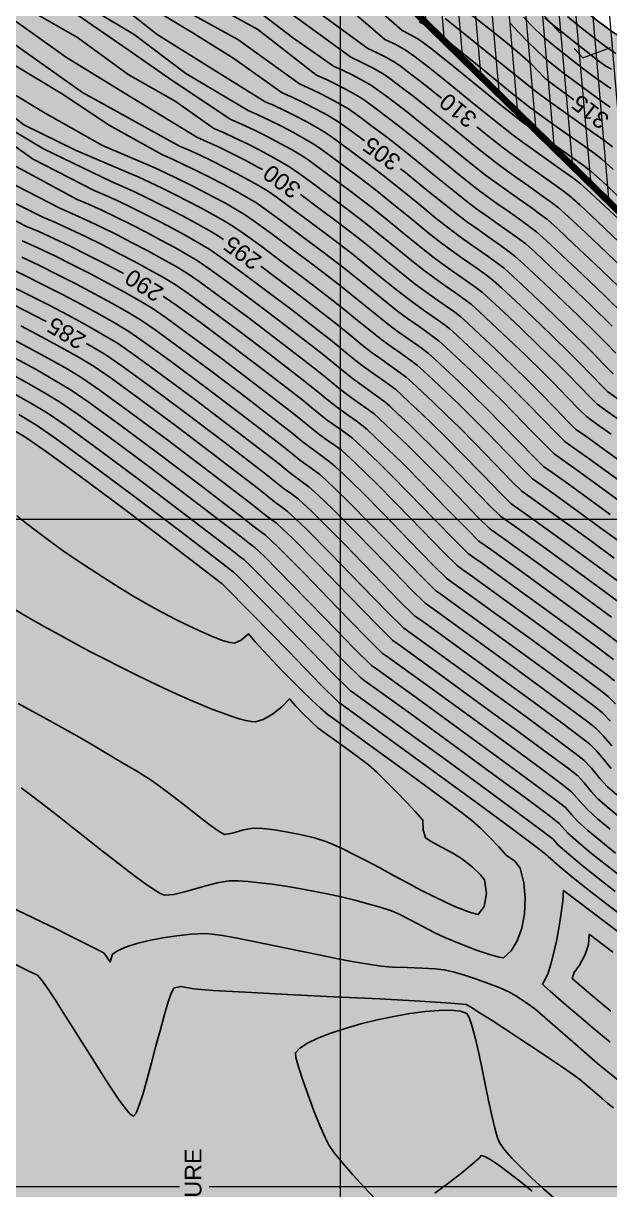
# Model space of a CAD drawing. Header units: metres. Extents: x 62264 to 62602, y 108404 to 109101.
# Drawn here: x 62326.3 to 62370.2, y 108649.8 to 108737.2 of the extents above; entities that cross this region are included whole.
import ezdxf
from ezdxf.enums import TextEntityAlignment as Align

# ---------------------------------------------------------------- set-up
doc = ezdxf.new("R2010")
doc.units = ezdxf.units.M
doc.header["$MEASUREMENT"] = 0
doc.linetypes.add('NASCOSTA', pattern=[9.525, 6.35, -3.175])
doc.layers.add('0_Col__Red_0.50', color=14, linetype='Continuous', lineweight=50)
doc.layers.add('0_Hatch', color=2, linetype='Continuous', lineweight=9)
for name, color, linetype in [('colore lago', 131, 'Continuous'), ('coordinate', 2, 'Continuous'), ('curve livello 1m', 2, 'Continuous'), ('curve livello 5m', 7, 'Continuous'), ('LINCOLO-ROSSO-025', 10, 'Continuous'), ('TEXT035', 1, 'Continuous')]:
    doc.layers.add(name, color=color, linetype=linetype)
doc.layers.add('Colori bordi', color=5, linetype='Continuous', plot=False)
doc.styles.add('ARIAL', font='arial.ttf')

# ---------------------------------------------------------------- blocks, each defined once
blk = doc.blocks.new('CONTORNO')
at = {"layer": 'LINCOLO-ROSSO-025', "linetype": 'NASCOSTA', "lineweight": 0, "ltscale": 0.5, "flags": 128}
blk.add_lwpolyline([(26.165, -94.334), (25.446, -93.474), (-6.877, 42.135), (-4.985, 41.623), (-4.907, 41.912), (-5.109, 41.967), (-4.481, 44.283), (-5.968, 44.686), (9.426, 101.471, 0.76503), (-27.561, 123.114), (-31.83, 118.918, 0.278191), (-69.079, 126.141), (-85.83, 120.005), (-86.105, 120.756), (-102.99, 114.571), (-98.153, 109.314), (-85.2, 114.059), (-84.427, 113.219), (-89.144, 103.05), (-84.307, 97.793), (-77.785, 111.855), (-78.51, 112.191), (-77.184, 115.052, -0.198912), (-74.368, 117.643), (-67.474, 120.163, -0.281645), (-36.074, 114.45, 0.175507), (-40.663, 100.044), (-40.374, 92.645, 0.034114), (-43.469, 92.01), (-53.105, 89.338), (-53.319, 90.109), (-70.647, 85.303), (-66.249, 79.674), (-52.956, 83.36), (-52.253, 82.461), (-57.773, 72.704), (-53.908, 67.757), (-53.375, 67.075), (-47.588, 77.303), (-45.683, 80.67), (-46.38, 81.064), (-46.314, 81.181, -0.14195), (-42.731, 84.682), (-41.604, 85.286, -0.165813), (-34.47, 86.461, -0.072308), (-29.805, 84.968), (-22.578, 81.44), (16.586, -82.868), (15.866, -82.007), (19.27, -96.287), (18.407, -96.98), (19.153, -100.108), (27.051, -106.511), (29.932, -105.824), (28.44, -103.877), (26.165, -94.334)], format="xyb", close=True, dxfattribs=at)

msp = doc.modelspace()

# ---------------------------------------------------------------- hatches: boundary and pattern name
at = {"layer": '0_Hatch'}
h = msp.add_hatch(dxfattribs=at)
h.set_pattern_fill('ANSI31', color=80, scale=10, angle=50)
h.paths.add_polyline_path([(62461.573, 108657.106), (62469.287, 108673.52), (62447.136, 108677.206), (62422.066, 108695.24), (62427.603, 108702.225), (62411.363, 108723.278), (62402.491, 108718.984), (62391.87, 108729.152), (62395.054, 108733.894), (62378.537, 108753.334), (62360.975, 108748.063), (62354.234, 108739.358), (62410.968, 108683.883), (62448.728, 108660.35), (62450.64, 108661.812), (62451.148, 108664.314), (62456.414, 108662.941), (62458.266, 108662.184), (62459.322, 108661.386), (62460.2, 108659.93)])
at = {"layer": 'colore lago', "linetype": 'Continuous', "lineweight": 0}
msp.add_hatch(color=256, dxfattribs=at).paths.add_polyline_path([(62424.984, 108653.069), (62419.433, 108652.547), (62413.953, 108651.637), (62408.529, 108650.359), (62403.21, 108648.764), (62398.021, 108646.797), (62392.955, 108644.487), (62388.067, 108641.873), (62383.347, 108638.914), (62379.143, 108635.919), (62374.987, 108632.528), (62370.912, 108628.752), (62367.864, 108625.55), (62364.577, 108621.72), (62361.992, 108618.302), (62358.884, 108613.699), (62356.087, 108608.883), (62353.615, 108603.924), (62351.491, 108598.79), (62349.698, 108593.52), (62348.257, 108588.148), (62347.162, 108582.699), (62346.433, 108577.206), (62346.076, 108571.827), (62346.067, 108566.27), (62346.414, 108560.708), (62347.156, 108555.214), (62348.241, 108549.757), (62349.108, 108546.543), (62347.868, 108543.897), (62343.805, 108542.34), (62343.071, 108542.931), (62342.215, 108543.399), (62341.494, 108543.605), (62340.731, 108543.397), (62339.788, 108542.895), (62338.814, 108542.367), (62337.958, 108542.081), (62337.463, 108542.167), (62336.538, 108542.374), (62334.253, 108542.969), (62331.322, 108543.785), (62328.139, 108544.685), (62325.098, 108545.533), (62322.593, 108546.195), (62321.848, 108546.361), (62320.984, 108546.545), (62320.474, 108546.666), (62319.859, 108546.963), (62319.103, 108547.335), (62317.961, 108547.824), (62316.581, 108548.386), (62315.066, 108548.989), (62313.523, 108549.599), (62312.055, 108550.183), (62310.769, 108550.711), (62309.769, 108551.147), (62309.112, 108551.475), (62308.074, 108552.131), (62305.134, 108553.829), (62301.974, 108555.846), (62300, 108557.145), (62300, 108746.102), (62331.882, 108763.679), (62334.507, 108761.512), (62338.392, 108758.6), (62343.084, 108755.721), (62348.103, 108752.428), (62352.959, 108748.821), (62356.982, 108746.672), (62361.491, 108743.204), (62364.809, 108741.018), (62364.85, 108740.982), (62366.701, 108739.452), (62368.7, 108737.832), (62369.305, 108737.355), (62369.749, 108737.014), (62370.359, 108736.582), (62371.24, 108735.973), (62371.627, 108735.711), (62374.472, 108733.847), (62374.708, 108733.696), (62375.544, 108733.194), (62376.513, 108732.622), (62377.024, 108732.307), (62377.264, 108731.984), (62377.853, 108731.572), (62378.743, 108731.016), (62379.493, 108730.514), (62379.904, 108730.173), (62380.53, 108729.628), (62381.289, 108728.95), (62382.099, 108728.213), (62382.879, 108727.488), (62383.568, 108726.81), (62384.361, 108726.013), (62384.891, 108725.5), (62385.513, 108725.007), (62386.29, 108724.44), (62387.153, 108723.834), (62388.028, 108723.224), (62388.845, 108722.646), (62389.533, 108722.136), (62390.019, 108721.728), (62390.461, 108721.189), (62391.046, 108720.467), (62391.593, 108719.84), (62392.228, 108719.121), (62392.561, 108718.731), (62392.862, 108718.087), (62393.16, 108717.245), (62393.458, 108716.296), (62393.758, 108715.335), (62394.064, 108714.455), (62394.378, 108713.747), (62394.629, 108713.387), (62395.018, 108712.892), (62395.432, 108712.426), (62395.814, 108712.034), (62396.33, 108711.596), (62397.152, 108710.938), (62398.032, 108710.258), (62398.87, 108709.636), (62399.584, 108709.126), (62399.96, 108708.881), (62400.685, 108708.661), (62401.612, 108708.484), (62402.549, 108708.306), (62403.305, 108708.084), (62403.979, 108707.68), (62404.973, 108707.002), (62405.674, 108706.477), (62406.299, 108705.979), (62406.659, 108705.658), (62407.074, 108705.014), (62407.565, 108704.234), (62408.06, 108703.631), (62408.444, 108703.148), (62408.613, 108702.358), (62408.809, 108701.374), (62409.055, 108700.585), (62409.399, 108699.598), (62409.737, 108698.707), (62410.053, 108697.961), (62410.417, 108697.156), (62410.768, 108696.423), (62411.044, 108695.894), (62411.352, 108695.436), (62411.941, 108694.585), (62412.688, 108693.536), (62413.24, 108692.756), (62413.64, 108692.028), (62414.101, 108691.1), (62414.582, 108690.096), (62415.042, 108689.143), (62415.44, 108688.363), (62415.735, 108687.883), (62416.22, 108687.475), (62417.091, 108686.877), (62417.986, 108686.309), (62418.762, 108685.857), (62419.277, 108685.61), (62419.98, 108685.523), (62420.747, 108685.436), (62421.269, 108685.254), (62422.042, 108684.935), (62422.834, 108684.575), (62423.302, 108684.318), (62424.281, 108683.305), (62425.656, 108681.875), (62426.449, 108681.066), (62427.156, 108680.351), (62427.673, 108679.833), (62427.895, 108679.62), (62428.432, 108679.384), (62429.04, 108678.92), (62429.869, 108678.212), (62430.484, 108677.629), (62430.843, 108677.243), (62431.218, 108676.364), (62431.557, 108675.296), (62431.913, 108674.527), (62432.355, 108674.247), (62432.858, 108673.942), (62433.455, 108673.231), (62434.097, 108672.326), (62434.701, 108671.601), (62435.197, 108671.28), (62435.685, 108671.01), (62436.144, 108670.755), (62436.707, 108670.388), (62437.492, 108669.855), (62438.358, 108669.253), (62439.162, 108668.678), (62440.078, 108667.996), (62441.13, 108667.19), (62442.002, 108666.501), (62442.908, 108665.758), (62443.789, 108665.021), (62444.562, 108664.359), (62445.144, 108663.844), (62445.453, 108663.547), (62446.014, 108662.665), (62446.501, 108661.941), (62447.153, 108661.7), (62448.876, 108661.081), (62447.183, 108652.749), (62446.943, 108651.566), (62441.595, 108652.495), (62436.09, 108653.04), (62430.527, 108653.236)])

# ---------------------------------------------------------------- linework, layer by layer
at = {"layer": '0_Col__Red_0.50', "color": 80, "const_width": 0.5}
msp.add_lwpolyline([(62461.573, 108657.106), (62469.287, 108673.52), (62447.136, 108677.206), (62422.066, 108695.24), (62427.603, 108702.225), (62411.363, 108723.278), (62402.491, 108718.984), (62391.87, 108729.152), (62395.054, 108733.894), (62378.537, 108753.334), (62360.975, 108748.063), (62354.234, 108739.358), (62410.968, 108683.883), (62448.728, 108660.35), (62450.64, 108661.812), (62451.148, 108664.314), (62456.414, 108662.941), (62458.266, 108662.184), (62459.322, 108661.386), (62460.2, 108659.93), (62461.573, 108657.106)], dxfattribs=at)
at = {"layer": 'Colori bordi', "linetype": 'Continuous', "lineweight": 0, "flags": 128}
msp.add_lwpolyline([(62369.305, 108737.355), (62369.749, 108737.014), (62369.749, 108737.014), (62370.359, 108736.582)], dxfattribs=at)
at = {"layer": 'coordinate', "linetype": 'Continuous', "lineweight": 0}
for p, q in [((62350, 108778.484), (62350, 108403.974)), ((62300, 108700), (62492.122, 108700)), ((62300, 108650), (62337.955, 108650)), ((62340.187, 108650), (62556.466, 108650))]:
    msp.add_line(p, q, dxfattribs=at)
at = {"layer": 'curve livello 1m', "flags": 128}
for points in [[(62353.365, 108735.946), (62350.474, 108738.411), (62347.337, 108740.576), (62344.2, 108742.517), (62339.048, 108746.623), (62333.82, 108749.386), (62328.742, 108752.82), (62323.888, 108755.881), (62321.61, 108758.016)], [(62354.647, 108736.612), (62351.892, 108739.083), (62347.785, 108741.621), (62339.645, 108747.519), (62334.567, 108750.804), (62329.862, 108753.791), (62324.709, 108756.852), (62322.629, 108758.578)], [(62350.8, 108734.615), (62347.038, 108737.365), (62341.661, 108741.248), (62338.002, 108743.786), (62333.372, 108746.997), (62328.891, 108749.46), (62325.456, 108751.476), (62322.17, 108753.716), (62318.906, 108756.525)], [(62349.518, 108733.95), (62346.441, 108736.096), (62342.931, 108738.784), (62338.599, 108741.621), (62332.774, 108745.429), (62327.995, 108748.266), (62323.216, 108751.252), (62321.05, 108753.193), (62317.591, 108755.8)], [(62346.954, 108732.619), (62342.333, 108735.947), (62337.554, 108738.56), (62332.999, 108741.77), (62328.816, 108744.533), (62324.784, 108747.37), (62320.378, 108749.908), (62315.822, 108753.044), (62314.85, 108754.289)], [(62348.236, 108733.285), (62343.827, 108736.693), (62340.616, 108738.485), (62336.658, 108740.949), (62331.804, 108744.159), (62325.755, 108748.116), (62321.498, 108750.655), (62318.585, 108753.119), (62316.074, 108754.964)], [(62343.107, 108730.623), (62338.45, 108733.408), (62334.567, 108736.32), (62327.099, 108740.8), (62323.888, 108742.816), (62319.93, 108745.653), (62315.075, 108749.311), (62311.71, 108752.558)], [(62312.46, 108752.971), (62317.689, 108748.788), (62319.855, 108746.997), (62323.962, 108744.159), (62327.771, 108741.994), (62332.849, 108739.083), (62336.284, 108736.32), (62340.018, 108734.006), (62344.389, 108731.288)], [(62341.824, 108729.958), (62337.405, 108732.886), (62334.193, 108735.126), (62329.937, 108738.037), (62326.651, 108739.755), (62324.336, 108741.472), (62318.511, 108745.503), (62315.225, 108748.116), (62310.731, 108752.018)], [(62340.542, 108729.292), (62337.629, 108731.318), (62334.119, 108733.334), (62330.31, 108736.096), (62323.29, 108740.128), (62318.511, 108743.861), (62314.777, 108746.175), (62311.64, 108748.714), (62309.248, 108751.201)], [(62337.978, 108727.962), (62330.683, 108731.99), (62323.365, 108737.141), (62318.735, 108739.68), (62315.449, 108742.069), (62309.474, 108746.25), (62306.637, 108748.34), (62305.833, 108749.318)], [(62336.695, 108727.296), (62332.7, 108729.526), (62329.115, 108731.915), (62323.738, 108735.126), (62317.764, 108738.784), (62315.225, 108739.829), (62312.76, 108741.322), (62306.711, 108746.175), (62304.052, 108748.335)], [(62335.413, 108726.631), (62332.196, 108728.014), (62327.887, 108730.421), (62323.705, 108732.955), (62320.663, 108735.236), (62317.368, 108736.756), (62313.439, 108738.657), (62310.271, 108741.571), (62304.948, 108745.499), (62302.316, 108747.378)], [(62334.131, 108725.965), (62330.166, 108727.67), (62326.297, 108729.563), (62323.744, 108731.539), (62320.122, 108733.679), (62317.57, 108735.49), (62311.642, 108738.535), (62308.678, 108740.263), (62303.244, 108744.461), (62300.962, 108746.632)], [(62331.566, 108724.635), (62326.955, 108727.012), (62322.674, 108730.057), (62318.064, 108732.691), (62314.77, 108734.502), (62310.571, 108736.971), (62306.126, 108739.605), (62301.927, 108742.733), (62300, 108744.44)], [(62330.284, 108723.969), (62326.05, 108726.271), (62322.18, 108728.329), (62319.216, 108730.222), (62316.088, 108732.115), (62312.877, 108734.337), (62310.324, 108735.572), (62306.126, 108738.206), (62302.338, 108741.004), (62300, 108742.439)], [(62329.002, 108723.304), (62325.803, 108724.954), (62323.744, 108726.271), (62318.805, 108728.411), (62312.3, 108732.773), (62307.196, 108735.901), (62302.256, 108739.193), (62300, 108740.509)], [(62327.719, 108722.638), (62323.25, 108724.872), (62318.475, 108727.506), (62313.371, 108730.469), (62309.336, 108732.938), (62302.668, 108736.56), (62300, 108738.586)], [(62370.307, 108732.278), (62369.815, 108732.615), (62368.989, 108733.209), (62368.078, 108733.882), (62367.491, 108734.334), (62366.794, 108734.884), (62366.088, 108735.452), (62365.479, 108735.95), (62365.151, 108736.228), (62364.509, 108736.848), (62363.755, 108737.618)], [(62370.668, 108734.899), (62370.163, 108735.243), (62369.776, 108735.515), (62369.052, 108736.071), (62368.065, 108736.849), (62367.046, 108737.668)], [(62355.93, 108737.277), (62356.69, 108736.889), (62357.418, 108736.347), (62359.004, 108735.086), (62360.919, 108733.528), (62362.781, 108732.015), (62364.209, 108730.885), (62364.209, 108730.885), (62365.018, 108730.289), (62366.034, 108729.563), (62367.131, 108728.79), (62368.177, 108728.05), (62369.045, 108727.425), (62369.605, 108726.998), (62369.605, 108726.998), (62370.486, 108726.215)], [(62357.885, 108737.522), (62359.515, 108736.225), (62361.485, 108734.623), (62363.4, 108733.067), (62364.868, 108731.905), (62364.868, 108731.905), (62365.7, 108731.292), (62366.746, 108730.546), (62367.873, 108729.75), (62368.949, 108728.989), (62369.841, 108728.347), (62370.417, 108727.908)], [(62370.261, 108730.884), (62369.581, 108731.364), (62368.725, 108731.98), (62367.786, 108732.667), (62366.854, 108733.358), (62366.159, 108733.901), (62365.598, 108734.354), (62365.268, 108734.629), (62364.722, 108735.151), (62364.084, 108735.787), (62363.405, 108736.485), (62362.736, 108737.192)], [(62370.353, 108733.732), (62369.939, 108733.947), (62369.301, 108734.407), (62368.446, 108735.066), (62367.429, 108735.866), (62366.654, 108736.49), (62365.922, 108737.085), (62365.344, 108737.561)], [(62353.365, 108735.946), (62354.174, 108735.565), (62354.958, 108735.134), (62354.958, 108735.134), (62355.547, 108734.709), (62356.485, 108733.998), (62356.485, 108733.998), (62357.98, 108732.808), (62359.787, 108731.339), (62361.544, 108729.911), (62362.89, 108728.846), (62362.89, 108728.846), (62363.653, 108728.283), (62364.612, 108727.599), (62365.646, 108726.869), (62366.633, 108726.171), (62367.452, 108725.582), (62367.98, 108725.179), (62367.98, 108725.179), (62368.812, 108724.44), (62370.174, 108723.173), (62371.884, 108721.551)], [(62354.647, 108736.612), (62355.245, 108736.33), (62355.824, 108736.012), (62355.824, 108736.012), (62356.259, 108735.698), (62356.952, 108735.173), (62356.952, 108735.173), (62358.492, 108733.947), (62360.353, 108732.434), (62362.162, 108730.963), (62363.55, 108729.865), (62363.55, 108729.865), (62364.335, 108729.286), (62365.323, 108728.581), (62366.388, 108727.829), (62367.405, 108727.11), (62368.248, 108726.504), (62368.793, 108726.089), (62368.793, 108726.089), (62369.649, 108725.327), (62371.052, 108724.022)], [(62350.8, 108734.615), (62351.581, 108734.26), (62352.479, 108733.802), (62353.226, 108733.378), (62353.226, 108733.378), (62353.722, 108733.028), (62354.583, 108732.388), (62355.551, 108731.649), (62355.551, 108731.649), (62356.956, 108730.531), (62358.654, 108729.15), (62360.306, 108727.808), (62361.572, 108726.806), (62361.572, 108726.806), (62362.289, 108726.278), (62363.19, 108725.634), (62364.162, 108724.948), (62365.09, 108724.292), (62365.859, 108723.738), (62366.356, 108723.36), (62366.356, 108723.36), (62367.137, 108722.665), (62368.417, 108721.474), (62370.025, 108719.95), (62371.786, 108718.257)], [(62348.236, 108733.285), (62348.994, 108732.947), (62349.891, 108732.505), (62350.775, 108732.038), (62351.494, 108731.623), (62351.494, 108731.623), (62351.934, 108731.317), (62352.699, 108730.755), (62353.642, 108730.046), (62354.617, 108729.3), (62354.617, 108729.3), (62355.933, 108728.253), (62357.522, 108726.96), (62359.068, 108725.704), (62360.253, 108724.767), (62360.253, 108724.767), (62360.924, 108724.272), (62361.768, 108723.67), (62362.678, 108723.027), (62363.546, 108722.413), (62364.266, 108721.895), (62364.731, 108721.541), (62364.731, 108721.541), (62365.463, 108720.89), (62366.661, 108719.775), (62368.166, 108718.349), (62369.815, 108716.764), (62371.447, 108715.173)], [(62349.518, 108733.95), (62350.179, 108733.655), (62350.962, 108733.27), (62351.733, 108732.863), (62352.36, 108732.501), (62352.36, 108732.501), (62352.744, 108732.234), (62353.411, 108731.744), (62354.233, 108731.126), (62355.084, 108730.475), (62355.084, 108730.475), (62356.444, 108729.392), (62358.088, 108728.055), (62359.687, 108726.756), (62360.912, 108725.786), (62360.912, 108725.786), (62361.606, 108725.275), (62362.479, 108724.652), (62363.42, 108723.988), (62364.318, 108723.353), (62365.063, 108722.817), (62365.544, 108722.45), (62365.544, 108722.45), (62366.3, 108721.778), (62367.539, 108720.625), (62369.095, 108719.15), (62370.8, 108717.51)], [(62346.954, 108732.619), (62347.619, 108732.327), (62348.407, 108731.948), (62349.23, 108731.528), (62350, 108731.112), (62350.628, 108730.745), (62350.628, 108730.745), (62350.99, 108730.496), (62351.608, 108730.046), (62352.397, 108729.46), (62353.273, 108728.798), (62354.15, 108728.125), (62354.15, 108728.125), (62355.421, 108727.114), (62356.956, 108725.866), (62358.449, 108724.652), (62359.594, 108723.747), (62359.594, 108723.747), (62360.242, 108723.269), (62361.057, 108722.687), (62361.936, 108722.067), (62362.774, 108721.474), (62363.47, 108720.973), (62363.919, 108720.631), (62363.919, 108720.631), (62364.625, 108720.003), (62365.783, 108718.926), (62367.236, 108717.548), (62368.829, 108716.017), (62370.406, 108714.481)], [(62344.389, 108731.288), (62345.056, 108730.998), (62345.84, 108730.628), (62346.679, 108730.21), (62347.509, 108729.777), (62348.269, 108729.359), (62348.896, 108728.99), (62348.896, 108728.99), (62349.34, 108728.684), (62350.098, 108728.133), (62351.066, 108727.413), (62352.14, 108726.602), (62353.216, 108725.776), (62353.216, 108725.776), (62354.397, 108724.837), (62355.824, 108723.676), (62357.211, 108722.549), (62358.275, 108721.707), (62358.275, 108721.707), (62359.019, 108721.161), (62359.96, 108720.493), (62360.93, 108719.809), (62361.763, 108719.213), (62362.295, 108718.812), (62362.295, 108718.812), (62362.951, 108718.228), (62364.027, 108717.227), (62365.377, 108715.947), (62366.857, 108714.524), (62368.323, 108713.097), (62368.323, 108713.097), (62368.965, 108712.448), (62369.76, 108711.629), (62370.476, 108710.893)], [(62341.824, 108729.958), (62342.615, 108729.614), (62343.543, 108729.175), (62344.537, 108728.68), (62345.521, 108728.167), (62346.421, 108727.672), (62347.163, 108727.234), (62347.163, 108727.234), (62347.69, 108726.872), (62348.589, 108726.219), (62349.735, 108725.366), (62351.007, 108724.405), (62352.282, 108723.427), (62352.282, 108723.427), (62353.373, 108722.559), (62354.692, 108721.487), (62355.974, 108720.445), (62356.956, 108719.668), (62356.956, 108719.668), (62357.644, 108719.163), (62358.513, 108718.546), (62359.409, 108717.913), (62360.179, 108717.363), (62360.67, 108716.993), (62360.67, 108716.993), (62361.277, 108716.453), (62362.27, 108715.529), (62363.518, 108714.346), (62364.886, 108713.031), (62366.24, 108711.712), (62366.24, 108711.712), (62367, 108710.943), (62367.942, 108709.973), (62368.791, 108709.102), (62369.271, 108708.628), (62369.271, 108708.628), (62370.089, 108708.046), (62371.213, 108707.251)], [(62343.107, 108730.623), (62343.835, 108730.306), (62344.692, 108729.902), (62345.608, 108729.445), (62346.515, 108728.972), (62347.345, 108728.516), (62348.03, 108728.112), (62348.03, 108728.112), (62348.515, 108727.778), (62349.343, 108727.176), (62350.401, 108726.389), (62351.574, 108725.503), (62352.749, 108724.602), (62352.749, 108724.602), (62353.885, 108723.698), (62355.258, 108722.582), (62356.592, 108721.497), (62357.616, 108720.688), (62357.616, 108720.688), (62358.332, 108720.162), (62359.236, 108719.519), (62360.169, 108718.861), (62360.971, 108718.288), (62361.482, 108717.902), (62361.482, 108717.902), (62362.114, 108717.341), (62363.149, 108716.378), (62364.447, 108715.146), (62365.871, 108713.778), (62367.281, 108712.404), (62367.281, 108712.404), (62367.983, 108711.696), (62368.851, 108710.801), (62369.634, 108709.997), (62370.077, 108709.56), (62370.077, 108709.56), (62370.925, 108708.957)], [(62340.542, 108729.292), (62341.261, 108728.982), (62342.098, 108728.592), (62343.004, 108728.149), (62343.927, 108727.678), (62344.817, 108727.205), (62345.624, 108726.756), (62346.297, 108726.357), (62346.297, 108726.357), (62346.865, 108725.966), (62347.834, 108725.262), (62349.07, 108724.343), (62350.441, 108723.307), (62351.815, 108722.253), (62351.815, 108722.253), (62352.862, 108721.42), (62354.125, 108720.392), (62355.355, 108719.394), (62356.297, 108718.648), (62356.297, 108718.648), (62356.956, 108718.164), (62357.789, 108717.572), (62358.649, 108716.966), (62359.387, 108716.438), (62359.858, 108716.083), (62359.858, 108716.083), (62360.439, 108715.566), (62361.392, 108714.679), (62362.588, 108713.545), (62363.9, 108712.285), (62365.198, 108711.02), (62365.198, 108711.02), (62366.018, 108710.191), (62367.033, 108709.146), (62367.948, 108708.206), (62368.466, 108707.695), (62368.466, 108707.695), (62369.253, 108707.136), (62370.334, 108706.371)], [(62336.695, 108727.296), (62337.452, 108726.971), (62338.324, 108726.57), (62339.272, 108726.112), (62340.254, 108725.62), (62341.228, 108725.114), (62342.155, 108724.616), (62342.992, 108724.145), (62343.699, 108723.724), (62343.699, 108723.724), (62344.391, 108723.248), (62345.569, 108722.391), (62347.073, 108721.273), (62348.742, 108720.012), (62350.415, 108718.729), (62350.415, 108718.729), (62351.326, 108718.004), (62352.427, 108717.108), (62353.498, 108716.238), (62354.319, 108715.589), (62354.319, 108715.589), (62355.066, 108715.044), (62355.999, 108714.384), (62356.867, 108713.768), (62357.421, 108713.354), (62357.421, 108713.354), (62357.928, 108712.904), (62358.758, 108712.131), (62359.8, 108711.143), (62360.942, 108710.045), (62362.073, 108708.943), (62362.073, 108708.943), (62363.071, 108707.935), (62364.307, 108706.662), (62365.42, 108705.519), (62366.05, 108704.898), (62366.05, 108704.898), (62366.745, 108704.404), (62367.699, 108703.729), (62367.699, 108703.729), (62369.347, 108702.537), (62370.935, 108701.382)], [(62337.978, 108727.962), (62338.689, 108727.656), (62339.51, 108727.278), (62340.401, 108726.848), (62341.325, 108726.385), (62342.241, 108725.91), (62343.113, 108725.44), (62343.9, 108724.998), (62344.565, 108724.601), (62344.565, 108724.601), (62345.216, 108724.154), (62346.324, 108723.348), (62347.739, 108722.296), (62349.308, 108721.11), (62350.882, 108719.904), (62350.882, 108719.904), (62351.838, 108719.143), (62352.993, 108718.203), (62354.117, 108717.29), (62354.978, 108716.609), (62354.978, 108716.609), (62355.581, 108716.166), (62356.343, 108715.625), (62357.128, 108715.071), (62357.803, 108714.589), (62358.233, 108714.264), (62358.233, 108714.264), (62358.765, 108713.791), (62359.636, 108712.981), (62360.729, 108711.944), (62361.928, 108710.792), (62363.115, 108709.636), (62363.115, 108709.636), (62364.053, 108708.687), (62365.216, 108707.49), (62366.263, 108706.415), (62366.855, 108705.83), (62366.855, 108705.83), (62367.581, 108705.314), (62368.577, 108704.609), (62368.577, 108704.609), (62370.128, 108703.488), (62371.622, 108702.402)], [(62335.413, 108726.631), (62336.119, 108726.329), (62336.925, 108725.961), (62337.802, 108725.543), (62338.719, 108725.09), (62339.645, 108724.618), (62340.55, 108724.141), (62341.404, 108723.677), (62342.175, 108723.24), (62342.833, 108722.846), (62342.833, 108722.846), (62343.566, 108722.342), (62344.814, 108721.434), (62346.408, 108720.249), (62348.176, 108718.914), (62349.948, 108717.555), (62349.948, 108717.555), (62350.814, 108716.865), (62351.861, 108716.014), (62352.879, 108715.187), (62353.659, 108714.569), (62353.659, 108714.569), (62354.37, 108714.051), (62355.256, 108713.424), (62356.082, 108712.838), (62356.609, 108712.445), (62356.609, 108712.445), (62357.09, 108712.016), (62357.88, 108711.282), (62358.87, 108710.343), (62359.956, 108709.299), (62361.032, 108708.251), (62361.032, 108708.251), (62362.089, 108707.183), (62363.398, 108705.835), (62364.577, 108704.623), (62365.245, 108703.965), (62365.245, 108703.965), (62365.908, 108703.493), (62366.82, 108702.848), (62366.82, 108702.848), (62368.567, 108701.585), (62370.249, 108700.362)], [(62334.131, 108725.965), (62334.876, 108725.647), (62335.728, 108725.258), (62336.654, 108724.817), (62337.622, 108724.338), (62338.6, 108723.839), (62339.556, 108723.336), (62340.458, 108722.846), (62341.272, 108722.384), (62341.967, 108721.968), (62341.967, 108721.968), (62342.741, 108721.436), (62344.059, 108720.478), (62345.742, 108719.226), (62347.609, 108717.815), (62349.481, 108716.38), (62349.481, 108716.38), (62350.302, 108715.726), (62351.295, 108714.919), (62352.26, 108714.135), (62353, 108713.549), (62353, 108713.549), (62353.673, 108713.058), (62354.514, 108712.463), (62355.297, 108711.908), (62355.797, 108711.535), (62355.797, 108711.535), (62356.253, 108711.129), (62357.002, 108710.433), (62357.941, 108709.542), (62358.971, 108708.552), (62359.99, 108707.559), (62359.99, 108707.559), (62361.107, 108706.431), (62362.489, 108705.007), (62363.734, 108703.728), (62364.439, 108703.033), (62364.439, 108703.033), (62365.072, 108702.583), (62365.942, 108701.967), (62365.942, 108701.967), (62367.786, 108700.634), (62369.563, 108699.343), (62371.163, 108698.173)], [(62331.566, 108724.635), (62332.39, 108724.282), (62333.333, 108723.853), (62334.357, 108723.364), (62335.429, 108722.835), (62336.511, 108722.283), (62337.568, 108721.726), (62338.565, 108721.184), (62339.466, 108720.673), (62340.235, 108720.213), (62340.235, 108720.213), (62341.091, 108719.624), (62342.549, 108718.564), (62344.411, 108717.179), (62346.477, 108715.619), (62348.547, 108714.031), (62348.547, 108714.031), (62349.279, 108713.449), (62350.163, 108712.73), (62351.022, 108712.031), (62351.681, 108711.51), (62351.681, 108711.51), (62352.281, 108711.072), (62353.03, 108710.543), (62353.727, 108710.048), (62354.172, 108709.716), (62354.172, 108709.716), (62354.579, 108709.354), (62355.245, 108708.734), (62356.082, 108707.941), (62356.999, 108707.059), (62357.907, 108706.175), (62357.907, 108706.175), (62359.142, 108704.926), (62360.671, 108703.352), (62362.049, 108701.937), (62362.829, 108701.168), (62362.829, 108701.168), (62363.4, 108700.761), (62364.185, 108700.206), (62364.185, 108700.206), (62366.225, 108698.731), (62368.19, 108697.303), (62369.96, 108696.009), (62371.414, 108694.939)], [(62330.284, 108723.969), (62331.148, 108723.6), (62332.135, 108723.15), (62333.209, 108722.638), (62334.332, 108722.083), (62335.466, 108721.504), (62336.574, 108720.921), (62337.619, 108720.353), (62338.563, 108719.817), (62339.369, 108719.335), (62339.369, 108719.335), (62340.266, 108718.718), (62341.794, 108717.607), (62343.746, 108716.156), (62345.911, 108714.52), (62348.08, 108712.856), (62348.08, 108712.856), (62348.767, 108712.31), (62349.597, 108711.635), (62350.404, 108710.979), (62351.022, 108710.49), (62351.022, 108710.49), (62351.813, 108709.917), (62352.741, 108709.262), (62353.36, 108708.806), (62353.36, 108708.806), (62353.741, 108708.467), (62354.367, 108707.885), (62355.152, 108707.14), (62356.013, 108706.313), (62356.865, 108705.482), (62356.865, 108705.482), (62358.16, 108704.174), (62359.762, 108702.524), (62361.206, 108701.041), (62362.023, 108700.235), (62362.023, 108700.235), (62362.564, 108699.851), (62363.307, 108699.325), (62363.307, 108699.325), (62365.444, 108697.78), (62367.504, 108696.283), (62369.359, 108694.927), (62370.882, 108693.806)], [(62329.002, 108723.304), (62329.905, 108722.918), (62330.938, 108722.447), (62332.061, 108721.911), (62333.235, 108721.331), (62334.421, 108720.726), (62335.58, 108720.116), (62336.673, 108719.522), (62337.66, 108718.962), (62338.503, 108718.457), (62338.503, 108718.457), (62339.441, 108717.812), (62341.039, 108716.65), (62343.08, 108715.132), (62345.344, 108713.422), (62347.613, 108711.682), (62347.613, 108711.682), (62348.255, 108711.171), (62349.031, 108710.541), (62349.785, 108709.928), (62350.363, 108709.47), (62350.363, 108709.47), (62351.102, 108708.935), (62351.969, 108708.322), (62352.547, 108707.897), (62352.547, 108707.897), (62352.904, 108707.579), (62353.489, 108707.035), (62354.223, 108706.339), (62355.027, 108705.566), (62355.824, 108704.79), (62355.824, 108704.79), (62357.177, 108703.422), (62358.853, 108701.696), (62360.363, 108700.145), (62361.218, 108699.303), (62361.218, 108699.303), (62361.728, 108698.94), (62362.428, 108698.445), (62362.428, 108698.445), (62364.664, 108696.828), (62366.818, 108695.263), (62368.757, 108693.845), (62370.35, 108692.672)], [(62327.719, 108722.638), (62328.662, 108722.235), (62329.74, 108721.744), (62330.913, 108721.185), (62332.138, 108720.579), (62333.376, 108719.948), (62334.586, 108719.311), (62335.727, 108718.69), (62336.757, 108718.106), (62337.637, 108717.58), (62337.637, 108717.58), (62338.616, 108716.906), (62340.284, 108715.693), (62342.415, 108714.109), (62344.778, 108712.324), (62347.146, 108710.507), (62347.146, 108710.507), (62347.743, 108710.032), (62348.464, 108709.446), (62349.166, 108708.876), (62349.703, 108708.451), (62349.703, 108708.451), (62350.391, 108707.953), (62351.198, 108707.383), (62351.735, 108706.987), (62351.735, 108706.987), (62352.067, 108706.692), (62352.611, 108706.186), (62353.293, 108705.539), (62354.042, 108704.82), (62354.782, 108704.098), (62354.782, 108704.098), (62356.195, 108702.67), (62357.944, 108700.868), (62359.52, 108699.25), (62360.413, 108698.37), (62360.413, 108698.37), (62360.892, 108698.03), (62361.55, 108697.564), (62361.55, 108697.564), (62363.883, 108695.877), (62366.131, 108694.243), (62368.156, 108692.763), (62369.819, 108691.539), (62370.981, 108690.673)], [(62326.177, 108720.871), (62327.345, 108720.338), (62328.616, 108719.732), (62329.944, 108719.076), (62331.286, 108718.391), (62332.598, 108717.701), (62333.834, 108717.028), (62334.951, 108716.395), (62335.905, 108715.824), (62335.905, 108715.824), (62336.966, 108715.095), (62338.775, 108713.779), (62341.083, 108712.062), (62343.645, 108710.127), (62346.213, 108708.158), (62346.213, 108708.158), (62346.918, 108707.594), (62347.739, 108706.925), (62348.385, 108706.411), (62348.385, 108706.411), (62348.969, 108705.988), (62349.654, 108705.504), (62350.111, 108705.168), (62350.111, 108705.168), (62350.494, 108704.824), (62351.134, 108704.224), (62351.909, 108703.482), (62352.699, 108702.714), (62352.699, 108702.714), (62354.231, 108701.166), (62356.127, 108699.213), (62357.835, 108697.458), (62358.802, 108696.505), (62358.802, 108696.505), (62359.219, 108696.208), (62359.793, 108695.803), (62359.793, 108695.803), (62362.322, 108693.974), (62364.759, 108692.203), (62366.953, 108690.599), (62368.755, 108689.272), (62370.016, 108688.333), (62370.584, 108687.891)], [(62326.148, 108719.635), (62327.468, 108719.006), (62328.848, 108718.324), (62330.242, 108717.613), (62331.604, 108716.896), (62332.888, 108716.197), (62334.048, 108715.539), (62335.039, 108714.946), (62335.039, 108714.946), (62336.141, 108714.189), (62338.02, 108712.822), (62340.418, 108711.039), (62343.079, 108709.029), (62345.746, 108706.984), (62345.746, 108706.984), (62346.389, 108706.469), (62347.137, 108705.86), (62347.725, 108705.391), (62347.725, 108705.391), (62348.577, 108704.78), (62349.298, 108704.258), (62349.298, 108704.258), (62349.647, 108703.945), (62350.231, 108703.398), (62350.938, 108702.722), (62351.658, 108702.021), (62351.658, 108702.021), (62353.248, 108700.414), (62355.218, 108698.385), (62356.992, 108696.563), (62357.997, 108695.573), (62357.997, 108695.573), (62358.383, 108695.298), (62358.914, 108694.922), (62358.914, 108694.922), (62361.541, 108693.022), (62364.072, 108691.183), (62366.352, 108689.517), (62368.224, 108688.139), (62369.533, 108687.163), (62370.123, 108686.704), (62370.123, 108686.704), (62370.651, 108686.159)], [(62324.951, 108718.932), (62326.32, 108718.279), (62327.751, 108717.572), (62329.197, 108716.834), (62330.61, 108716.091), (62331.942, 108715.366), (62333.145, 108714.684), (62334.173, 108714.069), (62334.173, 108714.069), (62335.316, 108713.283), (62337.265, 108711.865), (62339.752, 108710.015), (62342.513, 108707.93), (62345.279, 108705.809), (62345.279, 108705.809), (62345.859, 108705.345), (62346.535, 108704.795), (62347.066, 108704.371), (62347.066, 108704.371), (62347.835, 108703.82), (62348.486, 108703.348), (62348.486, 108703.348), (62348.958, 108702.92), (62349.747, 108702.172), (62350.616, 108701.329), (62350.616, 108701.329), (62352.266, 108699.662), (62354.309, 108697.558), (62356.149, 108695.667), (62357.192, 108694.64), (62357.192, 108694.64), (62357.547, 108694.387), (62358.036, 108694.041), (62358.036, 108694.041), (62360.761, 108692.071), (62363.386, 108690.163), (62365.75, 108688.435), (62367.692, 108687.006), (62369.05, 108685.994), (62369.662, 108685.517), (62369.662, 108685.517), (62370.27, 108684.876)], [(62325.171, 108717.553), (62326.654, 108716.82), (62328.152, 108716.056), (62329.615, 108715.286), (62330.995, 108714.535), (62332.243, 108713.828), (62333.307, 108713.191), (62333.307, 108713.191), (62334.491, 108712.377), (62336.51, 108710.909), (62339.087, 108708.992), (62341.946, 108706.832), (62344.812, 108704.635), (62344.812, 108704.635), (62345.33, 108704.22), (62345.932, 108703.729), (62346.407, 108703.352), (62346.407, 108703.352), (62347.093, 108702.86), (62347.674, 108702.439), (62347.674, 108702.439), (62348.095, 108702.056), (62348.799, 108701.389), (62349.574, 108700.637), (62349.574, 108700.637), (62351.284, 108698.91), (62353.4, 108696.73), (62355.306, 108694.771), (62356.386, 108693.708), (62356.386, 108693.708), (62357.157, 108693.161), (62359.98, 108691.12), (62362.7, 108689.143), (62365.149, 108687.353), (62367.16, 108685.872), (62368.567, 108684.824), (62369.201, 108684.33), (62369.201, 108684.33), (62369.744, 108683.758), (62370.367, 108683.018)], [(62326.062, 108714.499), (62327.627, 108713.676), (62329.103, 108712.873), (62330.437, 108712.117), (62331.575, 108711.436), (62331.575, 108711.436), (62332.841, 108710.565), (62335, 108708.995), (62337.756, 108706.945), (62340.814, 108704.636), (62343.878, 108702.286), (62343.878, 108702.286), (62344.502, 108701.783), (62345.088, 108701.312), (62345.088, 108701.312), (62345.609, 108700.939), (62346.049, 108700.62), (62346.049, 108700.62), (62346.619, 108700.094), (62347.491, 108699.253), (62347.491, 108699.253), (62349.319, 108697.405), (62351.582, 108695.075), (62353.621, 108692.98), (62354.776, 108691.842), (62354.776, 108691.842), (62355.4, 108691.399), (62358.419, 108689.217), (62361.327, 108687.103), (62363.946, 108685.189), (62366.097, 108683.605), (62367.601, 108682.484), (62368.279, 108681.957), (62368.279, 108681.957), (62368.845, 108681.343), (62369.484, 108680.577), (62370.058, 108679.952), (62370.752, 108679.34)], [(62325.017, 108713.721), (62326.633, 108712.871), (62328.157, 108712.042), (62329.534, 108711.261), (62330.709, 108710.558), (62330.709, 108710.558), (62332.017, 108709.659), (62334.245, 108708.038), (62337.09, 108705.922), (62340.247, 108703.537), (62343.411, 108701.111), (62343.411, 108701.111), (62343.936, 108700.689), (62344.429, 108700.292), (62344.429, 108700.292), (62345.237, 108699.71), (62345.716, 108699.268), (62346.45, 108698.56), (62346.45, 108698.56), (62348.337, 108696.653), (62350.673, 108694.247), (62352.778, 108692.085), (62353.97, 108690.91), (62353.97, 108690.91), (62354.522, 108690.519), (62357.638, 108688.265), (62360.641, 108686.083), (62363.345, 108684.107), (62365.566, 108682.472), (62367.118, 108681.315), (62367.818, 108680.77), (62367.818, 108680.77), (62368.294, 108680.254), (62368.832, 108679.61), (62369.314, 108679.084), (62369.314, 108679.084), (62370.032, 108678.451), (62370.934, 108677.703)], [(62325.639, 108712.066), (62327.211, 108711.211), (62328.631, 108710.406), (62329.843, 108709.68), (62329.843, 108709.68), (62331.192, 108708.753), (62333.49, 108707.081), (62336.425, 108704.898), (62339.681, 108702.439), (62342.944, 108699.936), (62342.944, 108699.936), (62343.369, 108699.594), (62343.769, 108699.273), (62343.769, 108699.273), (62344.425, 108698.8), (62344.813, 108698.442), (62345.408, 108697.868), (62345.408, 108697.868), (62347.355, 108695.901), (62349.764, 108693.419), (62351.935, 108691.189), (62353.165, 108689.977), (62353.165, 108689.977), (62353.644, 108689.638), (62356.858, 108687.314), (62359.955, 108685.063), (62362.743, 108683.025), (62365.034, 108681.339), (62366.635, 108680.145), (62367.358, 108679.583), (62367.358, 108679.583), (62367.961, 108678.904), (62368.571, 108678.216), (62368.571, 108678.216), (62369.311, 108677.563), (62370.241, 108676.791)], [(62324.645, 108711.261), (62326.264, 108710.38), (62327.728, 108709.55), (62328.977, 108708.802), (62328.977, 108708.802), (62330.367, 108707.847), (62332.735, 108706.124), (62335.759, 108703.875), (62339.115, 108701.341), (62342.477, 108698.762), (62342.477, 108698.762), (62343.11, 108698.253), (62343.613, 108697.891), (62343.911, 108697.616), (62344.367, 108697.176), (62344.367, 108697.176), (62346.372, 108695.149), (62348.856, 108692.591), (62351.093, 108690.293), (62352.36, 108689.045), (62352.36, 108689.045), (62352.765, 108688.757), (62356.077, 108686.362), (62359.268, 108684.043), (62362.142, 108681.942), (62364.502, 108680.205), (62366.153, 108678.975), (62366.897, 108678.396), (62366.897, 108678.396), (62367.36, 108677.875), (62367.827, 108677.347), (62368.59, 108676.675), (62369.548, 108675.88), (62370.661, 108674.993)], [(62325.922, 108707.839), (62327.245, 108707.047), (62327.245, 108707.047), (62328.717, 108706.035), (62331.226, 108704.21), (62334.428, 108701.828), (62337.982, 108699.144), (62341.543, 108696.413), (62341.543, 108696.413), (62341.791, 108696.213), (62341.988, 108696.072), (62342.284, 108695.792), (62344.408, 108693.645), (62347.038, 108690.936), (62349.407, 108688.502), (62350.749, 108687.18), (62350.749, 108687.18), (62351.008, 108686.996), (62354.516, 108684.459), (62357.896, 108682.003), (62360.939, 108679.778), (62363.439, 108677.939), (62365.187, 108676.636), (62365.975, 108676.023), (62366.34, 108675.611), (62367.148, 108674.899), (62368.163, 108674.056), (62369.341, 108673.118), (62370.637, 108672.116)], [(62325.019, 108706.983), (62326.379, 108706.169), (62326.379, 108706.169), (62327.892, 108705.129), (62330.471, 108703.253), (62333.763, 108700.805), (62337.416, 108698.046), (62341.076, 108695.238), (62341.076, 108695.238), (62341.132, 108695.194), (62341.176, 108695.162), (62341.242, 108695.099), (62343.425, 108692.893), (62346.129, 108690.108), (62348.564, 108687.606), (62349.944, 108686.247), (62349.944, 108686.247), (62350.13, 108686.115), (62353.735, 108683.508), (62357.209, 108680.983), (62360.338, 108678.696), (62362.907, 108676.805), (62364.704, 108675.466), (62365.514, 108674.836), (62365.597, 108674.742), (62366.427, 108674.011), (62367.471, 108673.145), (62368.682, 108672.18), (62370.013, 108671.151), (62371.419, 108670.092)], [(62325.771, 108700.251), (62326.492, 108699.673), (62327.31, 108699.047), (62328.211, 108698.385), (62329.179, 108697.696), (62330.202, 108696.991), (62331.265, 108696.282), (62332.353, 108695.577), (62333.452, 108694.888), (62334.549, 108694.224), (62334.549, 108694.224), (62335.588, 108693.625), (62336.648, 108693.045), (62337.699, 108692.498), (62338.71, 108691.997), (62339.65, 108691.559), (62340.487, 108691.197), (62341.192, 108690.926), (62341.732, 108690.76), (62342.077, 108690.714), (62342.077, 108690.714), (62342.601, 108690.95), (62343.135, 108691.422), (62343.647, 108690.821), (62344.255, 108690.142), (62344.935, 108689.41), (62345.662, 108688.651), (62346.411, 108687.888), (62347.158, 108687.148), (62347.878, 108686.456), (62348.546, 108685.837), (62349.138, 108685.315), (62349.251, 108685.235), (62352.186, 108683.111), (62354.972, 108681.083), (62357.356, 108679.335), (62359.08, 108678.057), (62359.89, 108677.435), (62360.5, 108676.873), (62361.21, 108676.17), (62361.9, 108675.447), (62362.45, 108674.828), (62363.102, 108674.372), (62363.499, 108673.863), (62363.499, 108673.863), (62363.77, 108672.747), (62363.873, 108671.586), (62363.82, 108670.437), (62363.621, 108669.361), (62363.287, 108668.415), (62362.829, 108667.657), (62362.258, 108667.148), (62362.258, 108667.148), (62361.927, 108667.183), (62361.215, 108667.387), (62360.227, 108667.724), (62359.07, 108668.157), (62357.848, 108668.65), (62357.848, 108668.65), (62357.103, 108669.004), (62356.196, 108669.48), (62355.263, 108669.98), (62354.437, 108670.408), (62353.852, 108670.666), (62353.852, 108670.666), (62353.009, 108670.934), (62352.089, 108671.197), (62351.11, 108671.453), (62350.088, 108671.697), (62349.039, 108671.928), (62347.98, 108672.142), (62346.929, 108672.336), (62345.9, 108672.507), (62344.912, 108672.651), (62343.98, 108672.767), (62343.122, 108672.85), (62342.353, 108672.898), (62341.691, 108672.908), (62340.779, 108672.771), (62339.673, 108672.47), (62338.537, 108672.131), (62337.538, 108671.878), (62336.839, 108671.836), (62336.517, 108671.97), (62336.037, 108672.259), (62335.419, 108672.681), (62334.685, 108673.218), (62333.853, 108673.848), (62332.944, 108674.553), (62331.977, 108675.311), (62330.973, 108676.103), (62329.952, 108676.908), (62328.934, 108677.707), (62327.938, 108678.48), (62326.984, 108679.206), (62326.093, 108679.866)], [(62325.57, 108693.276), (62326.682, 108692.624), (62327.814, 108691.978), (62328.958, 108691.34), (62330.106, 108690.714), (62331.254, 108690.102), (62332.393, 108689.508), (62333.517, 108688.935), (62334.619, 108688.386), (62335.693, 108687.864), (62336.731, 108687.373), (62337.727, 108686.916), (62338.674, 108686.495), (62339.565, 108686.114), (62340.394, 108685.776), (62341.153, 108685.485), (62341.836, 108685.243), (62342.437, 108685.054), (62342.947, 108684.921), (62343.361, 108684.846), (62343.672, 108684.834), (62343.672, 108684.834), (62344.239, 108685.007), (62344.932, 108685.402), (62345.63, 108685.938), (62346.215, 108686.537), (62346.668, 108686.022), (62347.238, 108685.424), (62347.826, 108684.844), (62348.333, 108684.382), (62348.373, 108684.354), (62349.408, 108683.605), (62350.391, 108682.889), (62351.232, 108682.273), (62351.84, 108681.822), (62352.126, 108681.602), (62352.747, 108681.04), (62353.467, 108680.349), (62354.23, 108679.586), (62354.979, 108678.81), (62355.657, 108678.077), (62356.208, 108677.446), (62356.229, 108676.724), (62356.418, 108676.135), (62356.418, 108676.135), (62356.827, 108675.844), (62357.595, 108675.428), (62358.447, 108674.975), (62359.107, 108674.573), (62359.107, 108674.573), (62359.895, 108673.945), (62360.536, 108673.355), (62360.84, 108672.979), (62360.84, 108672.979), (62360.984, 108671.948), (62360.807, 108670.986), (62360.36, 108670.381), (62360.36, 108670.381), (62359.776, 108670.533), (62358.654, 108670.962), (62358.654, 108670.962), (62357.899, 108671.301), (62357.028, 108671.728), (62356.069, 108672.221), (62355.054, 108672.757), (62354.013, 108673.314), (62352.978, 108673.87), (62351.977, 108674.403), (62351.043, 108674.891), (62350.205, 108675.312), (62349.494, 108675.643), (62348.941, 108675.862), (62348.941, 108675.862), (62348.081, 108676.119), (62347.101, 108676.359), (62346.077, 108676.567), (62345.085, 108676.73), (62344.201, 108676.834), (62343.499, 108676.865), (62342.766, 108676.719), (62341.928, 108676.473), (62341.328, 108676.386), (62340.932, 108676.598), (62340.261, 108677.081), (62339.401, 108677.744), (62338.442, 108678.501), (62337.47, 108679.262), (62336.573, 108679.939), (62335.841, 108680.444), (62334.759, 108681.115), (62333.653, 108681.787), (62332.53, 108682.456), (62331.398, 108683.119), (62330.263, 108683.771), (62329.135, 108684.409), (62328.02, 108685.028), (62326.925, 108685.624), (62325.86, 108686.194)], [(62374.113, 108666.626), (62366.742, 108672.177), (62366.692, 108671.402), (62366.587, 108670.496), (62366.436, 108669.513), (62366.25, 108668.509), (62366.039, 108667.538), (62365.812, 108666.654), (62365.581, 108665.913), (62365.581, 108665.913), (62365.175, 108665.165), (62365.329, 108665.014), (62365.745, 108664.644), (62366.371, 108664.098), (62367.155, 108663.424), (62368.042, 108662.666), (62368.981, 108661.871), (62368.981, 108661.871), (62370.243, 108660.83)], [(62325.127, 108671.033), (62326.414, 108670.415), (62327.616, 108669.835), (62328.716, 108669.3), (62329.7, 108668.819), (62330.551, 108668.398), (62331.254, 108668.046), (62331.793, 108667.77), (62332.153, 108667.577), (62332.318, 108667.476), (62332.318, 108667.476), (62332.757, 108666.831), (62332.943, 108667.417), (62333.357, 108667.688), (62333.982, 108667.953), (62334.778, 108668.206), (62335.702, 108668.436), (62336.716, 108668.634), (62337.778, 108668.792), (62338.847, 108668.9), (62339.883, 108668.95), (62339.883, 108668.95), (62340.418, 108668.916), (62341.188, 108668.808), (62342.155, 108668.639), (62343.277, 108668.422), (62344.515, 108668.17), (62345.829, 108667.896), (62347.179, 108667.614), (62348.525, 108667.335), (62349.827, 108667.073), (62351.044, 108666.841), (62352.138, 108666.653), (62353.067, 108666.52), (62353.938, 108666.451), (62355.024, 108666.405), (62356.147, 108666.365), (62357.127, 108666.318), (62357.787, 108666.249), (62358.494, 108666.082), (62359.333, 108665.841), (62360.238, 108665.547), (62361.14, 108665.224), (62361.972, 108664.896), (62362.666, 108664.584), (62363.186, 108664.281), (62363.9, 108663.809), (62364.593, 108663.312), (62365.732, 108662.34), (62367.649, 108660.666), (62369.312, 108659.229), (62370.078, 108658.597), (62370.981, 108657.86)], [(62370.448, 108667.568), (62368.67, 108668.908), (62368.619, 108668.135), (62368.39, 108667.396), (62368.39, 108667.396), (62367.964, 108666.586), (62367.552, 108666.028), (62367.41, 108665.587), (62367.41, 108665.587), (62367.569, 108665.429), (62368.651, 108664.513), (62368.651, 108664.513), (62369.568, 108663.745), (62370.311, 108663.133)], [(62370.49, 108655.89), (62370.068, 108656.236), (62369.642, 108656.587), (62368.768, 108657.344), (62367.977, 108658.027), (62367.495, 108658.374), (62366.741, 108658.893), (62365.788, 108659.539), (62364.705, 108660.263), (62363.565, 108661.018), (62362.438, 108661.758), (62361.397, 108662.436), (62360.511, 108663.005), (62359.854, 108663.417), (62359.494, 108663.626), (62359.456, 108663.639), (62358.297, 108663.751), (62356.017, 108663.893), (62352.977, 108664.055), (62349.539, 108664.227), (62346.066, 108664.399), (62342.919, 108664.561), (62340.46, 108664.702), (62339.052, 108664.813), (62338.076, 108664.993), (62337.562, 108664.879), (62337.369, 108664.534), (62337.125, 108663.849), (62336.842, 108662.903), (62336.531, 108661.773), (62336.203, 108660.538), (62335.869, 108659.276), (62335.542, 108658.063), (62335.231, 108656.979), (62334.948, 108656.102), (62334.705, 108655.508), (62334.514, 108655.277), (62334.278, 108655.422), (62333.895, 108655.867), (62333.391, 108656.559), (62332.792, 108657.449), (62332.122, 108658.485), (62331.408, 108659.614), (62330.674, 108660.787), (62329.948, 108661.951), (62329.254, 108663.054), (62328.619, 108664.047), (62328.067, 108664.876), (62327.624, 108665.491), (62327.317, 108665.841), (62326.581, 108666.201), (62325.61, 108666.668)], [(62352.645, 108649.081), (62351.812, 108649.961), (62350.967, 108650.89), (62350.191, 108651.777), (62349.568, 108652.533), (62349.182, 108653.068), (62349.182, 108653.068), (62348.875, 108653.668), (62348.483, 108654.574), (62348.048, 108655.67), (62347.61, 108656.843), (62347.21, 108657.979), (62346.891, 108658.964), (62346.694, 108659.683), (62346.66, 108660.023), (62346.66, 108660.023), (62346.986, 108660.38), (62347.561, 108660.75), (62348.345, 108661.125), (62349.299, 108661.495), (62350.383, 108661.851), (62351.558, 108662.185), (62352.785, 108662.488), (62354.024, 108662.749), (62355.235, 108662.962), (62356.381, 108663.115), (62357.421, 108663.201), (62358.316, 108663.211), (62359.026, 108663.134), (62359.513, 108662.964), (62359.687, 108662.677), (62359.893, 108662.058), (62360.123, 108661.176), (62360.369, 108660.104), (62360.625, 108658.912), (62360.884, 108657.672), (62361.139, 108656.455), (62361.383, 108655.332), (62361.608, 108654.375), (62361.809, 108653.655), (62361.977, 108653.242), (62362.352, 108652.735), (62362.892, 108652.122), (62363.571, 108651.421), (62364.366, 108650.654), (62365.25, 108649.839), (62366.201, 108648.998)], [(62364.395, 108649.654), (62363.473, 108650.4), (62362.637, 108651.055), (62361.908, 108651.597), (62361.306, 108652.003), (62360.853, 108652.251), (62360.569, 108652.319), (62360.569, 108652.319), (62360.436, 108652.131), (62359.918, 108651.668), (62359.123, 108651.028), (62358.154, 108650.285), (62357.11, 108649.513)]]:
    msp.add_lwpolyline(points, dxfattribs=at)
at = {"layer": 'curve livello 5m', "flags": 128}
for points in [[(62352.083, 108735.281), (62345.694, 108739.979), (62342.782, 108742.144), (62335.687, 108746.847), (62332.625, 108748.788), (62328.742, 108751.625), (62323.813, 108754.388), (62320.379, 108757.337)], [(62345.671, 108731.954), (62342.035, 108734.528), (62339.048, 108736.395), (62332.774, 108740.202), (62328.368, 108743.562), (62321.946, 108746.922), (62316.942, 108750.73), (62313.431, 108753.507)], [(62339.26, 108728.627), (62333.895, 108731.915), (62329.489, 108734.603), (62324.41, 108738.187), (62319.183, 108741.621), (62313.507, 108744.682), (62310.744, 108747.37), (62307.332, 108750.144)], [(62332.848, 108725.3), (62327.779, 108727.752), (62324.321, 108729.81), (62319.299, 108733.02), (62313.453, 108736.313), (62309.583, 108738.288), (62306.537, 108740.263), (62303.491, 108742.815), (62300, 108745.79)], [(62371.627, 108735.711), (62371.24, 108735.973), (62370.359, 108736.582), (62369.749, 108737.014), (62369.749, 108737.014), (62369.305, 108737.355), (62368.7, 108737.832), (62368.7, 108737.832), (62366.701, 108739.452), (62364.85, 108740.982), (62364.809, 108741.018)], [(62367.534, 108731.427), (62366.95, 108731.854), (62365.631, 108732.834), (62365.631, 108732.834), (62365.523, 108732.918), (62365.386, 108733.031), (62364.838, 108733.601), (62364.299, 108734.163), (62364.299, 108734.163), (62363.686, 108734.706), (62362.95, 108735.331), (62362.137, 108736.001), (62361.292, 108736.68), (62360.462, 108737.329), (62359.692, 108737.912), (62359.029, 108738.392)], [(62326.437, 108721.973), (62321.604, 108724.46), (62313.124, 108729.152), (62308.266, 108732.197), (62302.091, 108735.49), (62300, 108737.047)], [(62352.083, 108735.281), (62352.73, 108734.986), (62353.474, 108734.607), (62354.092, 108734.256), (62354.092, 108734.256), (62354.502, 108733.966), (62355.216, 108733.435), (62356.018, 108732.824), (62357.468, 108731.67), (62357.609, 108731.555)], [(62345.671, 108731.954), (62346.412, 108731.628), (62347.29, 108731.206), (62348.206, 108730.739), (62349.063, 108730.276), (62349.762, 108729.868), (62350.165, 108729.59), (62350.853, 108729.09), (62351.732, 108728.436), (62351.841, 108728.354)], [(62360.245, 108729.412), (62360.925, 108728.859), (62362.231, 108727.826), (62362.231, 108727.826), (62362.971, 108727.281), (62363.901, 108726.616), (62364.904, 108725.908), (62365.862, 108725.231), (62366.656, 108724.66), (62367.168, 108724.27), (62367.168, 108724.27), (62367.974, 108723.552), (62369.296, 108722.323), (62370.954, 108720.751)], [(62339.26, 108728.627), (62340.031, 108728.294), (62340.929, 108727.876), (62341.899, 108727.401), (62342.889, 108726.896), (62343.844, 108726.389), (62344.181, 108726.201)], [(62354.542, 108726.268), (62354.909, 108725.976), (62356.39, 108724.771), (62357.83, 108723.601), (62358.934, 108722.727), (62358.934, 108722.727), (62359.56, 108722.266), (62360.346, 108721.705), (62361.193, 108721.107), (62362.003, 108720.534), (62362.674, 108720.052), (62363.107, 108719.722), (62363.107, 108719.722), (62363.788, 108719.115), (62364.905, 108718.077), (62366.306, 108716.748), (62367.843, 108715.271), (62369.364, 108713.789), (62369.364, 108713.789), (62369.947, 108713.2), (62370.669, 108712.456)], [(62332.848, 108725.3), (62333.633, 108724.964), (62334.53, 108724.556), (62335.506, 108724.09), (62336.525, 108723.586), (62337.556, 108723.061), (62338.562, 108722.531), (62339.511, 108722.015), (62340.369, 108721.529), (62341.101, 108721.09), (62341.276, 108720.97)], [(62347.043, 108724.331), (62347.079, 108724.305), (62348.404, 108723.319), (62349.875, 108722.208), (62351.349, 108721.078), (62351.349, 108721.078), (62352.35, 108720.282), (62353.559, 108719.298), (62354.736, 108718.342), (62355.637, 108717.628), (62355.637, 108717.628), (62356.269, 108717.165), (62357.066, 108716.599), (62357.888, 108716.018), (62358.595, 108715.514), (62359.046, 108715.173), (62359.046, 108715.173), (62359.602, 108714.678), (62360.514, 108713.83), (62361.659, 108712.744), (62362.914, 108711.538), (62364.156, 108710.328), (62364.156, 108710.328), (62365.036, 108709.439), (62366.125, 108708.318), (62367.105, 108707.31), (62367.661, 108706.763), (62367.661, 108706.763), (62368.417, 108706.225), (62369.456, 108705.49), (62370.908, 108704.44)], [(62326.437, 108721.973), (62327.42, 108721.553), (62328.543, 108721.041), (62329.764, 108720.458), (62331.041, 108719.827), (62332.331, 108719.169), (62333.592, 108718.506), (62333.758, 108718.416)], [(62320.026, 108718.646), (62321.206, 108718.141), (62322.556, 108717.526), (62324.023, 108716.826), (62325.557, 108716.068), (62327.107, 108715.278), (62327.967, 108714.825)], [(62344.058, 108718.96), (62345.077, 108718.202), (62347.043, 108716.717), (62349.014, 108715.206), (62349.014, 108715.206), (62349.791, 108714.588), (62350.729, 108713.824), (62351.641, 108713.083), (62352.341, 108712.53), (62352.341, 108712.53), (62352.977, 108712.065), (62353.772, 108711.503), (62354.512, 108710.978), (62354.984, 108710.625), (62354.984, 108710.625), (62355.416, 108710.241), (62356.123, 108709.583), (62357.011, 108708.741), (62357.985, 108707.806), (62358.949, 108706.867), (62358.949, 108706.867), (62360.124, 108705.679), (62361.58, 108704.179), (62362.891, 108702.832), (62363.634, 108702.1), (62363.634, 108702.1), (62364.236, 108701.672), (62365.064, 108701.087), (62365.064, 108701.087), (62367.006, 108699.683), (62368.876, 108698.323), (62370.561, 108697.091)], [(62336.729, 108716.727), (62336.771, 108716.702), (62336.771, 108716.702), (62337.791, 108716.001), (62339.53, 108714.736), (62341.749, 108713.085), (62344.212, 108711.225), (62346.679, 108709.333), (62346.679, 108709.333), (62347.231, 108708.894), (62347.898, 108708.351), (62348.547, 108707.824), (62349.044, 108707.431), (62349.044, 108707.431), (62349.68, 108706.97), (62350.426, 108706.443), (62350.923, 108706.077), (62350.923, 108706.077), (62351.34, 108705.703), (62352.036, 108705.05), (62352.881, 108704.242), (62353.741, 108703.406), (62353.741, 108703.406), (62355.213, 108701.918), (62357.036, 108700.041), (62358.678, 108698.354), (62359.607, 108697.438), (62359.607, 108697.438), (62360.056, 108697.119), (62360.671, 108696.683), (62360.671, 108696.683), (62363.103, 108694.925), (62365.445, 108693.223), (62367.554, 108691.681), (62369.287, 108690.406), (62370.498, 108689.503)], [(62330.977, 108713.178), (62331.34, 108712.973), (62332.441, 108712.313), (62332.441, 108712.313), (62333.666, 108711.471), (62335.755, 108709.952), (62338.421, 108707.969), (62341.38, 108705.734), (62344.345, 108703.46), (62345.068, 108702.878), (62345.747, 108702.332), (62345.747, 108702.332), (62346.351, 108701.899), (62346.862, 108701.529), (62346.862, 108701.529), (62347.232, 108701.193), (62347.851, 108700.606), (62348.533, 108699.945), (62348.533, 108699.945), (62350.301, 108698.157), (62352.491, 108695.902), (62354.464, 108693.876), (62355.581, 108692.775), (62355.581, 108692.775), (62356.279, 108692.28), (62359.2, 108690.168), (62362.013, 108688.123), (62364.548, 108686.271), (62366.629, 108684.739), (62368.084, 108683.654), (62368.74, 108683.144), (62368.74, 108683.144), (62369.218, 108682.64), (62369.765, 108681.989), (62370.316, 108681.335)], [(62325.318, 108709.548), (62326.825, 108708.695), (62328.111, 108707.925), (62328.111, 108707.925), (62329.542, 108706.941), (62331.98, 108705.167), (62335.094, 108702.852), (62338.548, 108700.242), (62342.01, 108697.587), (62342.01, 108697.587), (62342.451, 108697.233), (62342.8, 108696.981), (62343.325, 108696.484), (62345.39, 108694.397), (62347.947, 108691.764), (62350.25, 108689.398), (62351.554, 108688.112), (62351.554, 108688.112), (62351.887, 108687.877), (62355.297, 108685.411), (62358.582, 108683.023), (62361.541, 108680.86), (62363.971, 108679.072), (62365.67, 108677.806), (62366.436, 108677.209), (62366.436, 108677.209), (62367.084, 108676.479), (62367.869, 108675.787), (62368.856, 108674.968), (62370.001, 108674.056), (62371.26, 108673.082)]]:
    msp.add_lwpolyline(points, dxfattribs=at)

# ---------------------------------------------------------------- block references
at = {"layer": 'LINCOLO-ROSSO-025', "linetype": 'Continuous', "lineweight": 0}
msp.add_blockref('CONTORNO', (62466.351, 108625.268), dxfattribs=at)

# ---------------------------------------------------------------- texts
at = {"layer": 'coordinate', "color": 1, "style": 'ARIAL'}
for s, rotation, p in [('310', 141.15203, (62358.101, 108732.028)), ('315', 142.26166, (62367.987, 108731.916)), ('305', 143.95222, (62352.316, 108728.755)), ('300', 143.95222, (62344.827, 108726.664)), ('295', 143.95222, (62341.872, 108721.318)), ('290', 147.64274, (62334.407, 108718.828)), ('285', 149.14542, (62328.552, 108715.222))]:
    msp.add_text(s, height=1.25, rotation=rotation, dxfattribs=at).set_placement(p, align=Align.RIGHT)
at = {"layer": 'TEXT035', "style": 'ARIAL'}
msp.add_text("RETENUE D'ESCH-SUR-SURE", height=1.25, rotation=90, dxfattribs=at).set_placement((62339.611, 108627.879))

doc.saveas('drawing.dxf')
